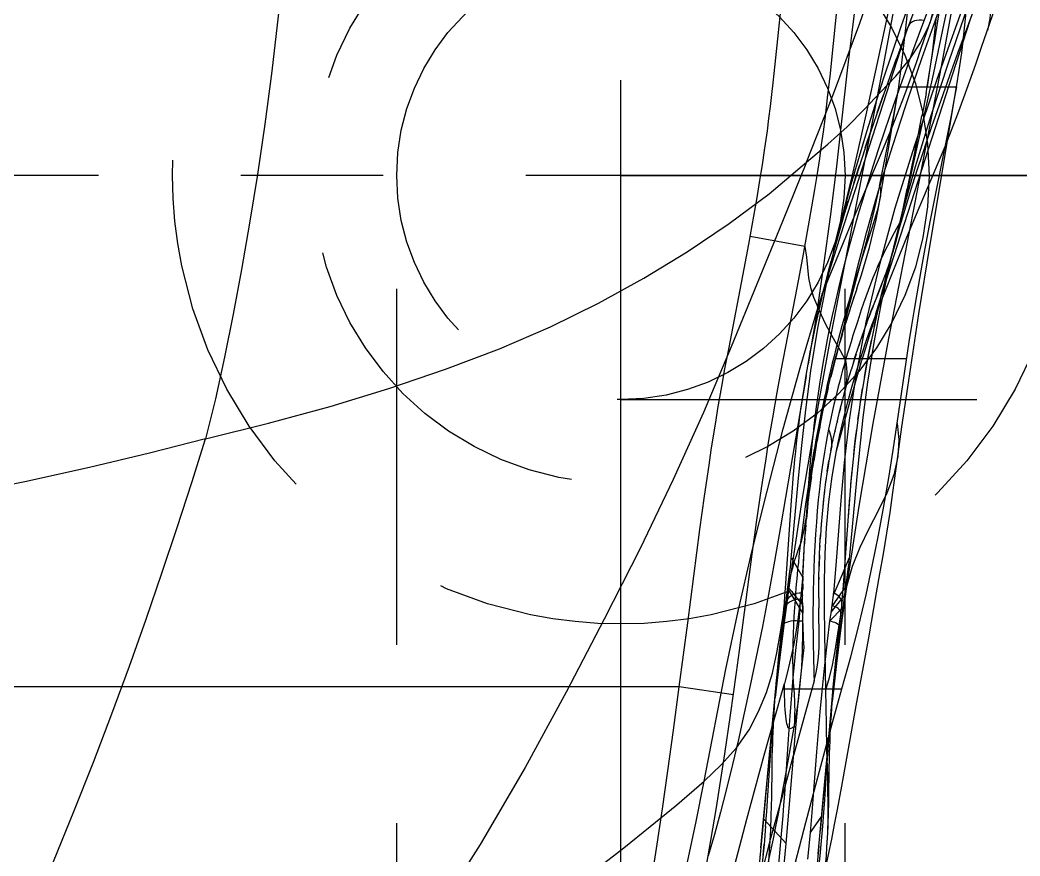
# Model space of a CAD drawing. Header units: inches. Extents: x 143011 to 144494, y -46023 to -44974.
# Drawn here: x 143811.85 to 143829.7, y -45213.56 to -45198.65 of the extents above; entities that cross this region are included whole.
import ezdxf

# ---------------------------------------------------------------- set-up
doc = ezdxf.new("R2010")
doc.units = ezdxf.units.IN
doc.header["$LTSCALE"] = 2
doc.header["$MEASUREMENT"] = 0
for name, pattern in [('CENTER', [50.8, 31.75, -6.35, 6.35, -6.35]), ('DASHED', [0.75, 0.5, -0.25]), ('HIDDEN', [9.525, 6.35, -3.175])]:
    doc.linetypes.add(name, pattern=pattern)
for name, color, linetype in [('CAV-COR', 1, 'CONTINUOUS'), ('DEFAULT_2', 8, 'HIDDEN'), ('wr2', 41, 'DASHED')]:
    doc.layers.add(name, color=color, linetype=linetype)

# ---------------------------------------------------------------- blocks, each defined once
blk = doc.blocks.new('20160901.140447')
at = {"layer": 'wr2', "linetype": 'CENTER', "ltscale": 0.2}
for p, q in [((0, -11), (0, 11)), ((-11, 0), (11, 0))]:
    blk.add_line(p, q, dxfattribs=at)
at = {"layer": 'wr2', "linetype": 'HIDDEN', "ltscale": 0.5}
for radius in [8, 5.5, 4]:
    blk.add_circle((0, 0), radius, dxfattribs=at)

msp = doc.modelspace()

# ---------------------------------------------------------------- linework, layer by layer
at = {"layer": 'CAV-COR', "linetype": 'ByBlock'}
for p, q in [((143828.595, -45199.224), (143829.346, -45197.185)), ((143828.073, -45198.757), (143828.356, -45197.921)), ((143828.488, -45198.006), (143828.341, -45198.711)), ((143828.153, -45198.752), (143828.345, -45198.215)), ((143828.704, -45198.339), (143828.213, -45199.71)), ((143827.388, -45203.051), (143828.807, -45198.649)), ((143828.098, -45198.682), (143828.099, -45198.68)), ((143828.195, -45198.632), (143828.166, -45198.918)), ((143827.936, -45199.153), (143828.073, -45198.757)), ((143827.948, -45199.335), (143828.153, -45198.752)), ((143828.341, -45198.711), (143828.153, -45199.59)), ((143827.848, -45199.406), (143827.936, -45199.153)), ((143828.445, -45199.637), (143828.595, -45199.224)), ((143827.76, -45199.65), (143827.848, -45199.406)), ((143827.804, -45199.751), (143827.948, -45199.335)), ((143827.655, -45200.189), (143827.804, -45199.751)), ((143827.675, -45199.881), (143827.76, -45199.65)), ((143828.289, -45200.078), (143828.445, -45199.637)), ((143827.592, -45200.103), (143827.675, -45199.881)), ((143827.773, -45199.841), (143828.098, -45199.841)), ((143828.021, -45199.961), (143828.041, -45199.841)), ((143827.509, -45200.317), (143827.592, -45200.103)), ((143828.126, -45200.547), (143828.289, -45200.078)), ((143827.503, -45200.648), (143827.655, -45200.189)), ((143827.426, -45200.529), (143827.509, -45200.317)), ((143827.89, -45200.65), (143827.948, -45200.358)), ((143827.342, -45200.735), (143827.426, -45200.529)), ((143827.89, -45200.651), (143827.883, -45200.685)), ((143827.259, -45200.936), (143827.342, -45200.735)), ((143827.138, -45201.224), (143827.259, -45200.936)), ((143827.898, -45202.001), (143828.244, -45201.185)), ((143826.809, -45201.994), (143827.138, -45201.224)), ((143827.2, -45201.828), (143827.284, -45201.336)), ((143827.197, -45201.848), (143827.181, -45201.924)), ((143826.655, -45202.358), (143826.809, -45201.994)), ((143827.466, -45202.004), (143827.178, -45203.055)), ((143827.679, -45202.524), (143827.898, -45202.001)), ((143826.546, -45202.617), (143826.655, -45202.358)), ((143827.057, -45202.342), (143826.923, -45202.754)), ((143826.422, -45202.918), (143826.546, -45202.617)), ((143827.468, -45203.041), (143827.679, -45202.524)), ((143826.923, -45202.754), (143826.827, -45203.056)), ((143826.293, -45203.237), (143826.422, -45202.918)), ((143827.178, -45203.055), (143826.949, -45204.039)), ((143827.144, -45203.832), (143827.388, -45203.051)), ((143827.259, -45203.56), (143827.468, -45203.041)), ((143827.351, -45203.061), (143827.291, -45203.291)), ((143826.234, -45203.382), (143826.293, -45203.237)), ((143827.291, -45203.291), (143827.233, -45203.505)), ((143826.161, -45203.614), (143826.187, -45203.503)), ((143826.179, -45203.527), (143826.185, -45203.51)), ((143826.185, -45203.51), (143826.19, -45203.497)), ((143826.197, -45203.477), (143826.202, -45203.463)), ((143826.202, -45203.463), (143826.21, -45203.442)), ((143826.21, -45203.442), (143826.234, -45203.382)), ((143826.767, -45203.495), (143826.739, -45203.58)), ((143826.786, -45203.44), (143826.767, -45203.495)), ((143827.233, -45203.505), (143827.184, -45203.685)), ((143826.101, -45203.875), (143826.161, -45203.614)), ((143826.116, -45203.711), (143826.137, -45203.649)), ((143826.137, -45203.649), (143826.153, -45203.601)), ((143826.153, -45203.601), (143826.165, -45203.565)), ((143826.165, -45203.565), (143826.172, -45203.545)), ((143826.172, -45203.545), (143826.179, -45203.527)), ((143826.739, -45203.58), (143826.698, -45203.702)), ((143827.152, -45203.835), (143827.259, -45203.56)), ((143827.184, -45203.685), (143827.157, -45203.782)), ((143825.787, -45204.809), (143826.091, -45203.789)), ((143826.065, -45203.869), (143826.068, -45203.861)), ((143826.068, -45203.861), (143826.087, -45203.801)), ((143826.087, -45203.801), (143826.116, -45203.711)), ((143827.056, -45204.09), (143827.152, -45203.835)), ((143827.157, -45203.782), (143827.148, -45203.815)), ((143826.949, -45204.039), (143826.784, -45204.905)), ((143826.822, -45204.459), (143826.899, -45204.234)), ((143826.747, -45204.686), (143826.822, -45204.459)), ((143826.404, -45204.686), (143826.826, -45204.686)), ((143826.747, -45204.686), (143826.688, -45204.875)), ((143826.633, -45205.063), (143826.689, -45204.875)), ((143826.58, -45205.249), (143826.633, -45205.063)), ((143826.53, -45205.433), (143826.58, -45205.249)), ((143826.483, -45205.615), (143826.53, -45205.433)), ((143826.438, -45205.795), (143826.483, -45205.615)), ((143826.322, -45206.323), (143826.358, -45206.149)), ((143826.322, -45206.323), (143826.288, -45206.512)), ((143826.257, -45206.699), (143826.288, -45206.511)), ((143825.919, -45207.065), (143825.942, -45206.756)), ((143825.622, -45207.216), (143825.639, -45206.992)), ((143825.888, -45207.514), (143825.919, -45207.065)), ((143825.515, -45208.779), (143825.622, -45207.216)), ((143826.127, -45208.023), (143826.137, -45207.829)), ((143826.119, -45208.21), (143826.127, -45208.016)), ((143826.113, -45208.397), (143826.119, -45208.204)), ((143826.11, -45208.583), (143826.114, -45208.391)), ((143826.108, -45208.769), (143826.11, -45208.577)), ((143825.504, -45208.915), (143825.515, -45208.779)), ((143825.819, -45208.9), (143825.819, -45208.868)), ((143826.107, -45208.953), (143826.108, -45208.763)), ((143825.488, -45209.109), (143825.495, -45209.036)), ((143825.495, -45209.036), (143825.504, -45208.915)), ((143825.819, -45208.981), (143825.819, -45208.9)), ((143826.107, -45208.953), (143826.108, -45209.138)), ((143825.423, -45209.565), (143825.481, -45209.188)), ((143825.462, -45209.359), (143825.478, -45209.212)), ((143825.478, -45209.212), (143825.484, -45209.157)), ((143825.484, -45209.157), (143825.486, -45209.131)), ((143825.486, -45209.131), (143825.488, -45209.109)), ((143825.755, -45209.367), (143825.766, -45209.222)), ((143825.766, -45209.222), (143825.772, -45209.132)), ((143825.821, -45209.221), (143825.821, -45209.131)), ((143825.422, -45209.729), (143825.462, -45209.359)), ((143825.704, -45209.364), (143825.654, -45209.365)), ((143825.699, -45209.891), (143825.755, -45209.367)), ((143825.755, -45209.367), (143825.704, -45209.364)), ((143825.825, -45209.367), (143825.755, -45209.367)), ((143826.116, -45209.689), (143826.112, -45209.504)), ((143826.234, -45210.592), (143826.213, -45209.599)), ((143826.197, -45210.265), (143826.16, -45210.624)), ((143825.347, -45210.497), (143825.358, -45210.37)), ((143825.358, -45210.37), (143825.362, -45210.322)), ((143826.023, -45210.436), (143825.655, -45211.764)), ((143826.023, -45210.436), (143826.053, -45210.314)), ((143825.325, -45210.788), (143825.337, -45210.632)), ((143825.337, -45210.632), (143825.347, -45210.497)), ((143825.767, -45210.577), (143826.165, -45210.577)), ((143826.16, -45210.624), (143826.126, -45210.983)), ((143826.243, -45211.211), (143826.234, -45210.592)), ((143825.318, -45210.896), (143825.325, -45210.788)), ((143825.304, -45211.119), (143825.311, -45211.007)), ((143825.311, -45211.007), (143825.318, -45210.896)), ((143826.126, -45210.983), (143826.094, -45211.342)), ((143825.298, -45211.233), (143825.304, -45211.119)), ((143825.288, -45211.454), (143825.293, -45211.345)), ((143825.293, -45211.345), (143825.298, -45211.233)), ((143826.094, -45211.342), (143826.065, -45211.701)), ((143826.253, -45211.66), (143826.243, -45211.211)), ((143825.281, -45211.662), (143825.285, -45211.554)), ((143825.285, -45211.554), (143825.288, -45211.454)), ((143825.278, -45211.782), (143825.281, -45211.662)), ((143826.065, -45211.701), (143825.981, -45212.779)), ((143826.266, -45212.132), (143826.253, -45211.66)), ((143825.274, -45211.983), (143825.278, -45211.782)), ((143825.267, -45212.504), (143825.274, -45211.983)), ((143826.212, -45212.557), (143826.252, -45211.97)), ((143825.264, -45212.666), (143825.267, -45212.504)), ((143825.874, -45212.96), (143826.006, -45212.463)), ((143826.196, -45212.779), (143826.212, -45212.557)), ((143825.981, -45212.779), (143825.951, -45213.14)), ((143826.177, -45213.026), (143826.196, -45212.779)), ((143825.284, -45215.212), (143825.874, -45212.96)), ((143825.951, -45213.14), (143825.93, -45213.383)), ((143826.154, -45213.287), (143826.177, -45213.026)), ((143826.13, -45213.555), (143826.154, -45213.287)), ((143825.93, -45213.383), (143825.908, -45213.615)), ((143826.104, -45213.816), (143826.13, -45213.555))]:
    msp.add_line(p, q, dxfattribs=at)
for points in [[(143825.89, -45201.186), (143826.367, -45199.965), (143826.838, -45198.707), (143827.289, -45197.406), (143827.727, -45196.042), (143828.132, -45194.634), (143828.475, -45193.242), (143828.754, -45191.887), (143828.978, -45190.553), (143829.154, -45189.257), (143829.291, -45188.006), (143829.389, -45186.801)], [(143816.887, -45191.483), (143816.853, -45192.837), (143816.802, -45194.122), (143816.741, -45195.335), (143816.664, -45196.474), (143816.569, -45197.551), (143816.463, -45198.58), (143816.348, -45199.564), (143816.224, -45200.505), (143816.092, -45201.406), (143815.951, -45202.269), (143815.806, -45203.096), (143815.659, -45203.893), (143815.506, -45204.662), (143815.343, -45205.402), (143815.162, -45206.115)], [(143829.217, -45197.753), (143829.207, -45197.977), (143829.194, -45198.196), (143829.179, -45198.408), (143829.156, -45198.621), (143829.115, -45198.834)], [(143828.244, -45201.185), (143828.36, -45200.902), (143828.475, -45200.615), (143828.588, -45200.324), (143828.697, -45200.03), (143828.805, -45199.733), (143828.91, -45199.435), (143829.013, -45199.135), (143829.299, -45198.29)], [(143825.89, -45201.186), (143826.268, -45200.866), (143826.616, -45200.554), (143826.925, -45200.242), (143827.208, -45199.938), (143827.48, -45199.648), (143827.724, -45199.356), (143827.923, -45199.058), (143828.073, -45198.751), (143828.098, -45198.682)], [(143828.166, -45198.918), (143828.127, -45199.239), (143828.085, -45199.547), (143828.041, -45199.841)], [(143828.153, -45199.59), (143827.978, -45200.388), (143827.966, -45200.441)], [(143828.213, -45199.71), (143827.814, -45200.889), (143827.466, -45202.004)], [(143828.021, -45199.961), (143827.999, -45200.087), (143827.975, -45200.22), (143827.948, -45200.358)], [(143826.533, -45204.234), (143826.599, -45203.921), (143826.667, -45203.612), (143826.737, -45203.31), (143826.809, -45203.014), (143826.884, -45202.726), (143826.959, -45202.444), (143827.036, -45202.168), (143827.114, -45201.9), (143827.192, -45201.637), (143827.27, -45201.381), (143827.348, -45201.131), (143827.426, -45200.887), (143827.503, -45200.648)], [(143827.351, -45203.061), (143827.429, -45202.771), (143827.513, -45202.472), (143827.599, -45202.176), (143827.689, -45201.883), (143827.78, -45201.591), (143827.87, -45201.311), (143827.957, -45201.046), (143828.042, -45200.793), (143828.126, -45200.547)], [(143815.162, -45206.115), (143816.29, -45205.838), (143817.386, -45205.544), (143818.436, -45205.221), (143819.445, -45204.875), (143820.408, -45204.511), (143821.319, -45204.119), (143822.175, -45203.697), (143822.984, -45203.254), (143823.761, -45202.781), (143824.51, -45202.278), (143825.219, -45201.746), (143825.89, -45201.186)], [(143825.89, -45201.186), (143825.46, -45202.245), (143824.541, -45204.478)], [(143825.942, -45206.756), (143825.96, -45206.531), (143825.971, -45206.412), (143825.983, -45206.288), (143825.996, -45206.159), (143826.01, -45206.024), (143826.026, -45205.885), (143826.044, -45205.739), (143826.063, -45205.588), (143826.085, -45205.431), (143826.108, -45205.268), (143826.134, -45205.099), (143826.162, -45204.923), (143826.193, -45204.739), (143826.227, -45204.548), (143826.265, -45204.348), (143826.306, -45204.139), (143826.352, -45203.92), (143826.403, -45203.692), (143826.458, -45203.452), (143826.518, -45203.202), (143826.583, -45202.944), (143826.654, -45202.677), (143826.73, -45202.402), (143826.81, -45202.122), (143826.896, -45201.836), (143826.945, -45201.675)], [(143826.788, -45203.435), (143826.868, -45203.194), (143826.942, -45202.951), (143827.01, -45202.706), (143827.072, -45202.459), (143827.128, -45202.211), (143827.177, -45201.962), (143827.201, -45201.825)], [(143827.181, -45201.924), (143827.158, -45202.012), (143827.129, -45202.112), (143827.095, -45202.222), (143827.057, -45202.342)], [(143826.827, -45203.056), (143826.779, -45203.21), (143826.731, -45203.366)], [(143826.19, -45203.497), (143826.193, -45203.486), (143826.195, -45203.481)], [(143826.698, -45203.702), (143826.673, -45203.777), (143826.647, -45203.86), (143826.619, -45203.95), (143826.589, -45204.047)], [(143825.639, -45206.992), (143825.658, -45206.749), (143825.67, -45206.62), (143825.682, -45206.485), (143825.697, -45206.345), (143825.712, -45206.199), (143825.73, -45206.047), (143825.749, -45205.888), (143825.771, -45205.722), (143825.795, -45205.55), (143825.821, -45205.37), (143825.85, -45205.184), (143825.882, -45204.99), (143825.917, -45204.786), (143825.956, -45204.573), (143826, -45204.351), (143826.048, -45204.117), (143826.101, -45203.875)], [(143825.888, -45207.514), (143825.947, -45206.989), (143826.026, -45206.452), (143826.123, -45205.903), (143826.24, -45205.347), (143826.377, -45204.789), (143826.533, -45204.234)], [(143826.422, -45206.333), (143826.482, -45206.049), (143826.548, -45205.766), (143826.621, -45205.482), (143826.698, -45205.198), (143826.781, -45204.913), (143826.868, -45204.634), (143826.96, -45204.36), (143827.056, -45204.09)], [(143824.541, -45204.478), (143824.047, -45205.646), (143823.51, -45206.842), (143822.92, -45208.072), (143822.28, -45209.336), (143821.6, -45210.638), (143820.87, -45211.981), (143820.066, -45213.353), (143819.176, -45214.743)], [(143824.063, -45212.221), (143824.449, -45210.224), (143824.669, -45209.189), (143824.915, -45208.13), (143825.185, -45207.048), (143825.473, -45205.94), (143825.787, -45204.809)], [(143826.358, -45206.149), (143826.397, -45205.973), (143826.438, -45205.795)], [(143815.162, -45206.115), (143814.167, -45206.371), (143813.093, -45206.629), (143811.938, -45206.883), (143810.705, -45207.126), (143809.396, -45207.359), (143808.006, -45207.586), (143806.539, -45207.808), (143804.993, -45208.022), (143803.364, -45208.228), (143801.648, -45208.424), (143799.845, -45208.604), (143797.958, -45208.756)], [(143810.815, -45217.425), (143811.666, -45215.488), (143812.066, -45214.564), (143812.449, -45213.657), (143812.816, -45212.763), (143813.164, -45211.885), (143813.495, -45211.02), (143813.807, -45210.171), (143814.103, -45209.335), (143814.386, -45208.511), (143814.659, -45207.698), (143814.923, -45206.897), (143815.162, -45206.115)], [(143826.21, -45208.637), (143826.221, -45208.168), (143826.246, -45207.703), (143826.286, -45207.243), (143826.344, -45206.788), (143826.422, -45206.333)], [(143826.257, -45206.7), (143826.229, -45206.889), (143826.204, -45207.078), (143826.183, -45207.268), (143826.165, -45207.457), (143826.149, -45207.646), (143826.137, -45207.835)], [(143825.819, -45208.868), (143825.823, -45208.649), (143825.829, -45208.427), (143825.838, -45208.203), (143825.851, -45207.977), (143825.867, -45207.747), (143825.888, -45207.514)], [(143826.213, -45209.599), (143826.208, -45209.114), (143826.21, -45208.637)], [(143825.819, -45208.868), (143825.758, -45208.867), (143825.701, -45208.878), (143825.649, -45208.896)], [(143825.694, -45208.986), (143825.641, -45209.002), (143825.597, -45209.023), (143825.561, -45209.048), (143825.531, -45209.078), (143825.507, -45209.112), (143825.49, -45209.149), (143825.481, -45209.188)], [(143825.649, -45208.896), (143825.606, -45208.921), (143825.57, -45208.95), (143825.54, -45208.984), (143825.515, -45209.023), (143825.498, -45209.065), (143825.488, -45209.109)], [(143825.819, -45208.981), (143825.754, -45208.979), (143825.694, -45208.986)], [(143825.772, -45209.132), (143825.776, -45209.09), (143825.783, -45209.051)], [(143825.783, -45209.051), (143825.791, -45209.013), (143825.802, -45208.978)], [(143825.815, -45209.05), (143825.809, -45209.013), (143825.802, -45208.978)], [(143825.821, -45209.131), (143825.819, -45209.09), (143825.815, -45209.05)], [(143825.825, -45209.367), (143825.822, -45209.268), (143825.821, -45209.221)], [(143826.112, -45209.504), (143826.11, -45209.319), (143826.108, -45209.134)], [(143825.654, -45209.365), (143825.607, -45209.37), (143825.565, -45209.378), (143825.528, -45209.39), (143825.497, -45209.404), (143825.473, -45209.421), (143825.458, -45209.441), (143825.451, -45209.461)], [(143825.83, -45209.525), (143825.827, -45209.446), (143825.825, -45209.367)], [(143825.281, -45210.294), (143825.36, -45209.934), (143825.423, -45209.565)], [(143825.846, -45209.836), (143825.842, -45209.759), (143825.837, -45209.681), (143825.834, -45209.603), (143825.83, -45209.525)], [(143825.362, -45210.322), (143825.395, -45209.989), (143825.422, -45209.729)], [(143826.053, -45210.314), (143826.078, -45210.191), (143826.096, -45210.067), (143826.109, -45209.942), (143826.115, -45209.816), (143826.116, -45209.689)], [(143825.525, -45213.335), (143825.659, -45211.724), (143825.692, -45211.334), (143825.727, -45210.951), (143825.765, -45210.574), (143825.805, -45210.202), (143825.846, -45209.836)], [(143825.612, -45210.84), (143825.652, -45210.382), (143825.674, -45210.141), (143825.699, -45209.891)], [(143824.063, -45212.221), (143824.366, -45211.931), (143824.64, -45211.626), (143824.865, -45211.308), (143825.034, -45210.979), (143825.172, -45210.642), (143825.28, -45210.296)], [(143825.564, -45211.476), (143825.595, -45211.059), (143825.612, -45210.84)], [(143825.293, -45214.493), (143825.323, -45214.272), (143825.35, -45214.056), (143825.375, -45213.844), (143825.397, -45213.637), (143825.418, -45213.435), (143825.436, -45213.235), (143825.454, -45213.038), (143825.47, -45212.843), (143825.485, -45212.649), (143825.499, -45212.455), (143825.564, -45211.476)], [(143818.212, -45216.155), (143818.709, -45215.905), (143819.208, -45215.646), (143819.711, -45215.369), (143820.212, -45215.077), (143820.71, -45214.773), (143821.205, -45214.456), (143821.689, -45214.124), (143822.16, -45213.774), (143822.63, -45213.409), (143823.099, -45213.032), (143823.575, -45212.642), (143824.063, -45212.221)], [(143823.125, -45216.194), (143823.22, -45215.876), (143823.418, -45215.135), (143823.598, -45214.395), (143823.763, -45213.666), (143823.918, -45212.94), (143824.063, -45212.221)], [(143826.243, -45213.553), (143826.253, -45213.402), (143826.266, -45213.142), (143826.272, -45212.884), (143826.273, -45212.629), (143826.271, -45212.378), (143826.266, -45212.132)], [(143825.257, -45212.92), (143825.26, -45212.834), (143825.264, -45212.666)], [(143825.245, -45213.187), (143825.249, -45213.097), (143825.253, -45213.008), (143825.257, -45212.92)], [(143825.146, -45214.304), (143825.157, -45214.21), (143825.168, -45214.116), (143825.178, -45214.022), (143825.187, -45213.929), (143825.196, -45213.835), (143825.205, -45213.742), (143825.213, -45213.648), (143825.22, -45213.555), (143825.227, -45213.462), (143825.234, -45213.369), (143825.239, -45213.278), (143825.245, -45213.187)], [(143825.4, -45214.493), (143825.425, -45214.294), (143825.448, -45214.098), (143825.47, -45213.904), (143825.49, -45213.712), (143825.508, -45213.522), (143825.525, -45213.335)], [(143826.146, -45214.47), (143826.18, -45214.201), (143826.21, -45213.933), (143826.234, -45213.667), (143826.243, -45213.553)]]:
    msp.add_lwpolyline(points, dxfattribs=at)
at = {"layer": 'DEFAULT_2', "color": 8, "linetype": 'HIDDEN'}
for p, q in [((143825.33, -45199.438), (143825.7, -45195.835)), ((143827.579, -45198.765), (143828.494, -45196.173)), ((143826.37, -45199.068), (143826.62, -45196.586)), ((143827.888, -45198.93), (143828.628, -45196.944)), ((143828.189, -45197.461), (143827.697, -45198.784)), ((143827.438, -45198.049), (143827.308, -45198.667)), ((143828.165, -45199.083), (143828.28, -45198.364)), ((143827.308, -45198.667), (143827.141, -45199.442)), ((143827.99, -45198.658), (143827.942, -45198.651)), ((143826.5, -45202.479), (143827.697, -45198.784)), ((143827.703, -45198.762), (143827.481, -45199.372)), ((143827.602, -45199.309), (143827.668, -45198.741)), ((143827.703, -45198.762), (143827.697, -45198.784)), ((143826.307, -45199.657), (143826.37, -45199.068)), ((143828.041, -45199.841), (143828.167, -45199.069)), ((143827.534, -45199.841), (143827.602, -45199.309)), ((143825.294, -45199.767), (143825.33, -45199.438)), ((143827.263, -45199.429), (143826.335, -45204.205)), ((143827.141, -45199.442), (143826.956, -45200.284)), ((143828.291, -45199.478), (143827.349, -45204.326)), ((143825.27, -45199.979), (143825.294, -45199.767)), ((143826.27, -45199.986), (143826.307, -45199.657)), ((143827.44, -45200.409), (143827.534, -45199.841)), ((143827.534, -45199.841), (143827.773, -45199.841)), ((143828.09, -45202.688), (143828.573, -45199.808)), ((143828.098, -45199.841), (143828.568, -45199.841)), ((143825.245, -45200.19), (143825.27, -45199.979)), ((143826.245, -45200.202), (143826.27, -45199.986)), ((143827.151, -45200.296), (143827.262, -45199.982)), ((143825.218, -45200.404), (143825.245, -45200.19)), ((143826.218, -45200.419), (143826.245, -45200.202)), ((143826.956, -45200.284), (143826.801, -45200.974)), ((143825.189, -45200.624), (143825.218, -45200.404)), ((143826.19, -45200.643), (143826.218, -45200.419)), ((143827.284, -45201.336), (143827.44, -45200.409)), ((143827.388, -45200.63), (143827.445, -45200.345)), ((143827.966, -45200.441), (143827.816, -45201.109)), ((143826.158, -45200.875), (143826.19, -45200.643)), ((143826.936, -45200.927), (143827.043, -45200.611)), ((143827.188, -45201.61), (143827.388, -45200.63)), ((143827.883, -45200.685), (143827.684, -45201.657)), ((143827.826, -45200.965), (143827.859, -45200.805)), ((143826.123, -45201.121), (143826.158, -45200.875)), ((143826.801, -45200.974), (143826.694, -45201.438)), ((143826.083, -45201.385), (143826.123, -45201.121)), ((143827.816, -45201.109), (143827.705, -45201.592)), ((143826.731, -45201.559), (143826.832, -45201.245)), ((143825.006, -45201.814), (143825.057, -45201.511)), ((143826.037, -45201.671), (143826.083, -45201.385)), ((143826.694, -45201.438), (143826.554, -45202.031)), ((143825.984, -45201.983), (143826.037, -45201.671)), ((143827.705, -45201.592), (143827.558, -45202.217)), ((143827.572, -45202.226), (143827.684, -45201.657)), ((143824.948, -45202.146), (143825.006, -45201.814)), ((143826.541, -45202.18), (143826.634, -45201.871)), ((143828.099, -45202.219), (143828.193, -45201.743)), ((143825.925, -45202.322), (143825.984, -45201.983)), ((143826.554, -45202.031), (143826.486, -45202.316)), ((143824.857, -45202.645), (143824.948, -45202.146)), ((143827.572, -45202.228), (143827.493, -45202.367)), ((143827.534, -45202.407), (143827.572, -45202.226)), ((143828.004, -45202.724), (143828.099, -45202.219)), ((143825.833, -45202.826), (143825.925, -45202.322)), ((143826.486, -45202.316), (143826.448, -45202.47)), ((143825.858, -45202.687), (143824.882, -45202.508)), ((143826.118, -45203.697), (143826.5, -45202.479)), ((143826.372, -45202.778), (143826.453, -45202.482)), ((143826.987, -45202.472), (143826.64, -45203.776)), ((143824.774, -45203.084), (143824.857, -45202.645)), ((143826.38, -45202.745), (143826.258, -45203.206)), ((143827.376, -45202.966), (143827.436, -45202.777)), ((143827.895, -45203.888), (143828.09, -45202.688)), ((143825.75, -45203.269), (143825.833, -45202.826)), ((143826.286, -45203.102), (143826.325, -45202.952)), ((143824.505, -45204.487), (143824.774, -45203.084)), ((143825.554, -45204.289), (143825.75, -45203.269)), ((143826.258, -45203.206), (143826.213, -45203.371)), ((143826.17, -45203.524), (143826.158, -45203.566)), ((143826.178, -45203.497), (143826.165, -45203.542)), ((143826.165, -45203.541), (143826.17, -45203.524)), ((143826.213, -45203.371), (143826.178, -45203.497)), ((143826.731, -45203.366), (143826.685, -45203.52)), ((143826.764, -45203.504), (143826.767, -45203.495)), ((143826.784, -45203.445), (143826.787, -45203.439)), ((143827.147, -45203.569), (143827.234, -45203.351)), ((143827.234, -45203.351), (143827.153, -45203.556)), ((143826.118, -45203.697), (143826.071, -45203.85)), ((143826.091, -45203.789), (143826.117, -45203.699)), ((143826.158, -45203.566), (143826.117, -45203.699)), ((143826.727, -45203.615), (143826.739, -45203.58)), ((143827.153, -45203.556), (143827.062, -45203.789)), ((143826.071, -45203.85), (143826.066, -45203.867)), ((143826.64, -45203.776), (143826.404, -45204.686)), ((143827.136, -45203.857), (143826.876, -45204.716)), ((143826.965, -45204.049), (143827.062, -45203.789)), ((143827.038, -45203.855), (143827.001, -45203.953)), ((143827.075, -45203.756), (143827.038, -45203.855)), ((143827.097, -45204.12), (143827.153, -45203.87)), ((143827.126, -45203.89), (143827.144, -45203.832)), ((143827.134, -45203.886), (143827.139, -45203.87)), ((143827.149, -45203.812), (143827.136, -45203.857)), ((143827.146, -45203.821), (143827.149, -45203.812)), ((143827.147, -45203.819), (143827.146, -45203.823)), ((143827.151, -45203.839), (143827.152, -45203.836)), ((143826.559, -45204.146), (143826.605, -45203.993)), ((143826.897, -45204.239), (143826.979, -45204.011)), ((143826.965, -45204.049), (143826.931, -45204.144)), ((143827.059, -45204.108), (143827.083, -45204.036)), ((143827.083, -45204.036), (143827.105, -45203.971)), ((143827.105, -45203.971), (143827.12, -45203.925)), ((143827.12, -45203.925), (143827.128, -45203.903)), ((143827.128, -45203.903), (143827.134, -45203.886)), ((143827.694, -45205.198), (143827.895, -45203.888)), ((143826.527, -45204.254), (143826.567, -45204.119)), ((143826.897, -45204.239), (143826.864, -45204.332)), ((143827.039, -45204.17), (143827.059, -45204.108)), ((143825.442, -45204.872), (143825.554, -45204.289)), ((143826.529, -45204.246), (143826.485, -45204.4)), ((143827.503, -45205.84), (143827.722, -45204.389)), ((143824.427, -45204.901), (143824.505, -45204.487)), ((143826.443, -45204.547), (143826.415, -45204.65)), ((143826.832, -45204.425), (143826.822, -45204.459)), ((143826.404, -45204.686), (143826.319, -45205.02)), ((143826.365, -45204.842), (143826.39, -45204.744)), ((143826.417, -45204.644), (143826.39, -45204.744)), ((143826.826, -45204.686), (143827.677, -45204.686)), ((143825.365, -45205.293), (143825.442, -45204.872)), ((143826.366, -45204.835), (143826.338, -45204.945)), ((143826.688, -45204.875), (143826.686, -45204.881)), ((143825.286, -45205.742), (143825.365, -45205.293)), ((143826.582, -45205.243), (143826.581, -45205.247)), ((143826.494, -45205.573), (143826.473, -45205.655)), ((143826.438, -45205.795), (143826.432, -45205.822)), ((143826.649, -45205.787), (143826.562, -45206.541)), ((143827.433, -45206.322), (143827.503, -45205.84)), ((143826.397, -45205.973), (143826.393, -45205.99)), ((143826.358, -45206.149), (143826.356, -45206.157)), ((143826.322, -45206.323), (143826.306, -45206.411)), ((143826.339, -45206.24), (143826.322, -45206.323)), ((143827.354, -45206.815), (143827.433, -45206.322)), ((143826.289, -45206.504), (143826.272, -45206.603)), ((143826.272, -45206.603), (143826.255, -45206.707)), ((143825.617, -45208.249), (143825.747, -45206.817)), ((143826.239, -45206.818), (143826.223, -45206.934)), ((143825.003, -45207.567), (143825.085, -45207.002)), ((143825.904, -45207.051), (143825.871, -45207.28)), ((143823.986, -45207.734), (143824.068, -45207.142)), ((143825.81, -45207.173), (143825.595, -45208.597)), ((143825.914, -45207.267), (143825.904, -45207.35)), ((143826.542, -45208.809), (143826.662, -45207.163)), ((143825.871, -45207.28), (143825.839, -45207.515)), ((143824.92, -45208.172), (143825.003, -45207.567)), ((143825.839, -45207.515), (143825.808, -45207.757)), ((143825.891, -45207.488), (143825.883, -45207.568)), ((143823.769, -45209.396), (143823.986, -45207.734)), ((143825.808, -45207.757), (143825.777, -45208.006)), ((143825.777, -45208.006), (143825.753, -45208.216)), ((143825.843, -45208.102), (143825.836, -45208.231)), ((143826.127, -45208.023), (143826.126, -45208.048)), ((143824.693, -45209.895), (143824.92, -45208.172)), ((143825.606, -45208.353), (143825.611, -45208.307)), ((143825.611, -45208.307), (143825.615, -45208.27)), ((143825.615, -45208.27), (143825.617, -45208.249)), ((143825.618, -45208.24), (143825.823, -45208.591)), ((143825.753, -45208.216), (143825.742, -45208.324)), ((143825.836, -45208.231), (143825.831, -45208.35)), ((143826.65, -45208.24), (143826.506, -45208.576)), ((143826.641, -45208.328), (143826.632, -45208.403)), ((143825.58, -45208.571), (143825.591, -45208.482)), ((143825.591, -45208.482), (143825.6, -45208.407)), ((143825.6, -45208.407), (143825.606, -45208.353)), ((143825.825, -45208.516), (143825.829, -45208.4)), ((143826.41, -45208.377), (143826.367, -45208.872)), ((143826.621, -45208.491), (143826.602, -45208.639)), ((143826.632, -45208.403), (143826.621, -45208.491)), ((143825.595, -45208.597), (143825.499, -45209.301)), ((143825.529, -45208.961), (143825.58, -45208.571)), ((143825.824, -45208.568), (143825.823, -45208.649)), ((143826.11, -45208.583), (143826.109, -45208.624)), ((143826.506, -45208.576), (143826.392, -45208.841)), ((143826.521, -45209.071), (143826.554, -45208.659)), ((143826.602, -45208.639), (143826.538, -45209.125)), ((143825.551, -45208.789), (143825.822, -45209.234)), ((143825.643, -45208.867), (143825.663, -45208.892)), ((143825.7, -45208.773), (143825.691, -45208.884)), ((143825.819, -45208.868), (143825.82, -45208.772)), ((143825.821, -45208.71), (143825.82, -45208.796)), ((143826.588, -45208.744), (143826.336, -45209.116)), ((143826.392, -45208.841), (143826.363, -45208.907)), ((143826.398, -45208.882), (143826.367, -45208.872)), ((143826.59, -45208.804), (143826.603, -45208.752)), ((143826.997, -45209.668), (143827.137, -45208.866)), ((143825.495, -45209.224), (143825.529, -45208.961)), ((143825.663, -45208.892), (143825.692, -45208.927)), ((143825.683, -45208.992), (143825.669, -45209.199)), ((143825.691, -45208.884), (143825.683, -45208.992)), ((143825.692, -45208.927), (143825.721, -45208.963)), ((143825.721, -45208.963), (143825.751, -45208.998)), ((143825.751, -45208.998), (143825.78, -45209.033)), ((143825.78, -45209.033), (143825.819, -45209.08)), ((143825.819, -45208.9), (143825.819, -45208.911)), ((143825.819, -45209.049), (143825.819, -45208.983)), ((143825.819, -45209.041), (143825.82, -45209.156)), ((143826.566, -45208.906), (143826.323, -45209.208)), ((143826.352, -45208.992), (143826.339, -45209.092)), ((143826.363, -45208.907), (143826.352, -45208.992)), ((143826.52, -45209.078), (143826.528, -45208.986)), ((143825.463, -45209.492), (143825.495, -45209.224)), ((143825.669, -45209.199), (143825.663, -45209.297)), ((143825.82, -45209.141), (143825.821, -45209.221)), ((143826.538, -45209.125), (143826.299, -45209.368)), ((143826.325, -45209.192), (143826.299, -45209.37)), ((143826.339, -45209.092), (143826.325, -45209.192)), ((143826.371, -45209.1), (143826.339, -45209.092)), ((143826.446, -45209.752), (143826.507, -45209.207)), ((143826.538, -45209.125), (143826.493, -45209.48)), ((143826.507, -45209.207), (143826.514, -45209.144)), ((143826.514, -45209.144), (143826.518, -45209.109)), ((143826.518, -45209.109), (143826.52, -45209.078)), ((143826.52, -45209.078), (143826.521, -45209.071)), ((143823.613, -45210.541), (143823.769, -45209.396)), ((143825.499, -45209.301), (143825.411, -45210.012)), ((143825.658, -45209.389), (143825.654, -45209.477)), ((143825.663, -45209.297), (143825.658, -45209.389)), ((143825.822, -45209.279), (143825.822, -45209.268)), ((143825.825, -45209.585), (143825.823, -45209.281)), ((143826.299, -45209.37), (143826.257, -45209.728)), ((143826.431, -45209.708), (143826.502, -45209.254)), ((143825.421, -45209.851), (143825.463, -45209.492)), ((143825.818, -45209.888), (143825.825, -45209.585)), ((143826.493, -45209.48), (143826.451, -45209.836)), ((143826.257, -45209.728), (143826.197, -45210.265)), ((143826.419, -45210.009), (143826.446, -45209.752)), ((143826.94, -45209.985), (143826.997, -45209.668)), ((143824.641, -45210.282), (143824.693, -45209.895)), ((143825.379, -45210.227), (143825.421, -45209.851)), ((143826.451, -45209.836), (143826.41, -45210.191)), ((143825.411, -45210.012), (143825.33, -45210.728)), ((143826.394, -45210.252), (143826.419, -45210.009)), ((143826.775, -45210.879), (143826.94, -45209.985)), ((143824.532, -45211.043), (143824.641, -45210.282)), ((143825.334, -45210.647), (143825.379, -45210.227)), ((143826.41, -45210.191), (143826.371, -45210.546)), ((143826.371, -45210.489), (143826.394, -45210.252)), ((143825.347, -45210.483), (143825.362, -45210.322)), ((143825.498, -45210.697), (143825.493, -45210.481)), ((143826.02, -45210.329), (143826.023, -45210.436)), ((143826.367, -45210.541), (143826.375, -45210.443)), ((143826.375, -45210.443), (143826.379, -45210.402)), ((143823.613, -45210.541), (143810.527, -45210.541)), ((143823.512, -45211.313), (143823.613, -45210.541)), ((143824.584, -45210.682), (143823.613, -45210.541)), ((143825.257, -45211.447), (143825.334, -45210.647)), ((143825.307, -45210.946), (143825.347, -45210.497)), ((143825.467, -45210.577), (143825.767, -45210.577)), ((143825.742, -45210.795), (143825.776, -45210.494)), ((143826.165, -45210.577), (143826.521, -45210.577)), ((143826.371, -45210.546), (143826.277, -45211.488)), ((143826.339, -45210.836), (143826.371, -45210.489)), ((143826.354, -45211.176), (143826.521, -45210.577)), ((143826.356, -45210.683), (143826.367, -45210.541)), ((143826.311, -45211.168), (143826.339, -45210.836)), ((143826.339, -45210.914), (143826.347, -45210.794)), ((143826.347, -45210.794), (143826.356, -45210.683)), ((143825.074, -45213.413), (143825.298, -45211.004)), ((143826.334, -45210.902), (143826.299, -45211.257)), ((143826.331, -45211.038), (143826.339, -45210.914)), ((143826.518, -45212.311), (143826.775, -45210.879)), ((143824.43, -45211.734), (143824.532, -45211.043)), ((143826.19, -45211.775), (143826.354, -45211.176)), ((143826.294, -45211.379), (143826.311, -45211.168)), ((143826.317, -45211.283), (143826.323, -45211.162)), ((143826.323, -45211.162), (143826.331, -45211.038)), ((143823.414, -45212.037), (143823.512, -45211.313)), ((143825.52, -45212.095), (143825.67, -45211.26)), ((143825.67, -45211.26), (143825.67, -45211.26)), ((143826.299, -45211.257), (143826.088, -45213.516)), ((143826.311, -45211.399), (143826.317, -45211.283)), ((143826.279, -45211.582), (143826.294, -45211.379)), ((143826.303, -45211.612), (143826.307, -45211.507)), ((143826.307, -45211.507), (143826.311, -45211.399)), ((143825.128, -45212.897), (143825.234, -45211.683)), ((143826.252, -45211.97), (143826.279, -45211.582)), ((143826.297, -45211.873), (143826.3, -45211.733)), ((143826.3, -45211.733), (143826.303, -45211.612)), ((143825.475, -45212.422), (143825.655, -45211.764)), ((143826.006, -45212.463), (143826.19, -45211.775)), ((143826.249, -45211.787), (143826.132, -45213.111)), ((143823.318, -45212.713), (143823.414, -45212.037)), ((143825.453, -45212.456), (143825.52, -45212.095)), ((143825.254, -45213.24), (143825.475, -45212.422)), ((143826.441, -45212.725), (143826.518, -45212.311)), ((143825.386, -45212.806), (143825.453, -45212.456)), ((143823.224, -45213.343), (143823.318, -45212.713)), ((143824.183, -45213.279), (143824.281, -45212.693)), ((143825.159, -45213.031), (143825.18, -45212.762)), ((143826.389, -45212.993), (143826.441, -45212.725)), ((143824.129, -45215.502), (143824.824, -45212.902)), ((143825.128, -45212.897), (143825.525, -45213.335)), ((143825.342, -45213.031), (143825.386, -45212.806)), ((143826.156, -45212.844), (143825.951, -45213.14)), ((143825.297, -45213.251), (143825.342, -45213.031)), ((143826.338, -45213.254), (143826.389, -45212.993)), ((143824.088, -45213.827), (143824.183, -45213.279)), ((143824.816, -45214.913), (143825.254, -45213.24)), ((143825.253, -45213.462), (143825.297, -45213.251)), ((143826.286, -45213.506), (143826.338, -45213.254)), ((143823.088, -45214.212), (143823.224, -45213.343)), ((143825.074, -45213.413), (143825.057, -45213.579)), ((143825.113, -45213.542), (143825.132, -45213.344)), ((143825.187, -45213.768), (143825.253, -45213.462)), ((143826.235, -45213.747), (143826.286, -45213.506)), ((143826.243, -45213.553), (143826.245, -45213.527))]:
    msp.add_line(p, q, dxfattribs=at)
for points in [[(143826.617, -45199.542), (143826.849, -45197.66), (143826.963, -45196.665), (143827.06, -45195.633), (143827.144, -45194.568), (143827.222, -45193.473), (143827.309, -45192.344), (143827.422, -45191.179), (143827.561, -45189.972), (143827.713, -45188.721)], [(143829.187, -45194.005), (143828.911, -45195.938), (143828.609, -45197.739), (143828.291, -45199.478)], [(143828.142, -45194.147), (143827.874, -45195.967), (143827.576, -45197.727), (143827.263, -45199.429)], [(143827.668, -45198.741), (143827.732, -45198.138), (143827.793, -45197.495), (143827.852, -45196.818), (143827.916, -45196.135), (143827.986, -45195.462), (143828.062, -45194.798)], [(143828.573, -45199.808), (143828.614, -45199.544), (143828.657, -45199.232), (143828.695, -45198.907), (143828.73, -45198.571), (143828.762, -45198.223), (143828.899, -45196.667)], [(143828.099, -45198.68), (143828.167, -45198.419), (143828.209, -45198.061), (143828.231, -45197.692), (143828.243, -45197.314)], [(143828.766, -45198.398), (143828.421, -45199.4), (143828.108, -45200.357), (143827.826, -45201.269), (143827.584, -45202.136), (143827.46, -45202.624)], [(143827.942, -45198.651), (143827.897, -45198.65), (143827.853, -45198.655), (143827.813, -45198.665), (143827.777, -45198.68), (143827.747, -45198.701), (143827.723, -45198.725), (143827.706, -45198.753), (143827.703, -45198.762)], [(143826.448, -45202.47), (143826.683, -45201.577), (143826.962, -45200.637), (143827.264, -45199.697), (143827.579, -45198.765)], [(143827.478, -45200.071), (143827.684, -45199.489), (143827.787, -45199.207), (143827.888, -45198.93)], [(143827.489, -45199.343), (143827.23, -45200.068), (143826.988, -45200.77), (143826.765, -45201.45), (143826.562, -45202.109), (143826.38, -45202.745)], [(143826.088, -45203.772), (143826.205, -45202.981), (143826.316, -45202.156), (143826.42, -45201.307), (143826.617, -45199.542)], [(143828.447, -45200.499), (143828.482, -45200.321), (143828.513, -45200.152), (143828.542, -45199.992), (143828.568, -45199.841)], [(143826.945, -45201.675), (143826.986, -45201.545), (143827.079, -45201.253), (143827.175, -45200.958), (143827.274, -45200.661), (143827.375, -45200.365), (143827.478, -45200.071)], [(143827.445, -45200.345), (143827.47, -45200.21), (143827.493, -45200.082), (143827.515, -45199.959)], [(143825.14, -45200.978), (143825.157, -45200.857), (143825.189, -45200.624)], [(143828.193, -45201.743), (143828.284, -45201.296), (143828.447, -45200.499)], [(143825.057, -45201.511), (143825.08, -45201.369), (143825.101, -45201.234), (143825.14, -45200.978)], [(143827.188, -45201.61), (143827.145, -45201.815), (143827.097, -45202.027), (143827.044, -45202.246), (143826.987, -45202.472)], [(143827.189, -45201.608), (143827.203, -45201.639), (143827.21, -45201.678), (143827.211, -45201.726), (143827.207, -45201.782), (143827.202, -45201.821)], [(143827.558, -45202.217), (143827.464, -45202.608), (143827.46, -45202.625)], [(143827.493, -45202.367), (143827.449, -45202.447), (143827.402, -45202.536), (143827.354, -45202.632), (143827.305, -45202.73), (143827.257, -45202.829), (143827.209, -45202.931), (143827.162, -45203.034), (143827.117, -45203.14), (143827.072, -45203.249), (143827.029, -45203.359), (143826.986, -45203.472), (143826.945, -45203.586), (143826.905, -45203.701), (143826.865, -45203.817), (143826.827, -45203.934), (143826.789, -45204.05), (143826.717, -45204.277)], [(143827.436, -45202.777), (143827.488, -45202.59), (143827.534, -45202.407)], [(143825.747, -45206.817), (143825.804, -45206.235), (143825.873, -45205.599), (143825.965, -45204.904), (143826.088, -45204.146), (143826.248, -45203.331), (143826.448, -45202.47)], [(143827.46, -45202.624), (143827.381, -45202.956), (143827.214, -45203.721), (143827.081, -45204.438), (143826.976, -45205.11), (143826.895, -45205.735), (143826.832, -45206.316), (143826.778, -45206.857)], [(143825.858, -45202.687), (143825.889, -45202.879), (143825.905, -45203.065), (143825.925, -45203.245), (143825.959, -45203.419), (143826.015, -45203.593), (143826.088, -45203.772)], [(143827.86, -45203.53), (143827.956, -45202.986), (143828.004, -45202.724)], [(143827.234, -45203.351), (143827.309, -45203.157), (143827.376, -45202.966)], [(143826.187, -45203.503), (143826.225, -45203.346), (143826.286, -45203.102)], [(143827.181, -45203.748), (143827.213, -45203.61), (143827.28, -45203.34), (143827.338, -45203.111)], [(143826.685, -45203.52), (143826.641, -45203.67), (143826.598, -45203.818), (143826.558, -45203.963), (143826.519, -45204.104)], [(143827.722, -45204.389), (143827.767, -45204.097), (143827.813, -45203.811), (143827.86, -45203.53)], [(143826.088, -45203.772), (143825.979, -45204.424), (143825.917, -45204.786)], [(143826.584, -45204.715), (143826.492, -45204.548), (143826.399, -45204.384), (143826.31, -45204.224), (143826.227, -45204.067), (143826.153, -45203.915), (143826.088, -45203.772)], [(143826.637, -45207.513), (143826.686, -45206.876), (143826.754, -45206.193), (143826.851, -45205.464), (143826.98, -45204.695), (143827.147, -45203.893), (143827.182, -45203.745)], [(143827.139, -45203.87), (143827.144, -45203.857), (143827.146, -45203.852)], [(143827.126, -45203.89), (143827.043, -45204.16), (143827.039, -45204.172)], [(143826.335, -45204.205), (143826.059, -45205.71), (143825.81, -45207.173)], [(143826.519, -45204.104), (143826.482, -45204.242), (143826.447, -45204.377)], [(143826.447, -45204.377), (143826.412, -45204.51), (143826.38, -45204.641), (143826.348, -45204.77)], [(143826.717, -45204.277), (143826.682, -45204.389), (143826.648, -45204.5), (143826.615, -45204.608), (143826.584, -45204.715)], [(143827.349, -45204.326), (143827.07, -45205.845), (143826.819, -45207.319), (143826.603, -45208.752)], [(143826.922, -45205.019), (143826.959, -45204.808), (143827.001, -45204.588), (143827.046, -45204.358)], [(143826.584, -45204.715), (143826.559, -45204.804), (143826.533, -45204.895), (143826.507, -45204.989), (143826.481, -45205.087), (143826.455, -45205.188), (143826.429, -45205.292), (143826.403, -45205.398), (143826.378, -45205.506), (143826.353, -45205.615), (143826.329, -45205.725), (143826.305, -45205.836), (143826.282, -45205.948)], [(143826.348, -45204.77), (143826.317, -45204.898), (143826.287, -45205.025)], [(143826.422, -45206.333), (143826.642, -45205.529), (143826.876, -45204.716)], [(143826.584, -45204.715), (143826.594, -45204.786), (143826.601, -45204.856), (143826.605, -45204.926), (143826.605, -45204.996), (143826.602, -45205.065), (143826.596, -45205.133), (143826.586, -45205.201), (143826.573, -45205.268), (143826.557, -45205.334)], [(143826.772, -45204.608), (143826.742, -45204.699), (143826.714, -45204.79)], [(143824.308, -45205.577), (143824.388, -45205.119), (143824.427, -45204.901)], [(143826.784, -45204.905), (143826.775, -45204.952), (143826.649, -45205.787)], [(143825.882, -45204.99), (143825.867, -45205.071), (143825.426, -45207.685)], [(143826.287, -45205.025), (143826.259, -45205.151), (143826.23, -45205.277), (143826.203, -45205.402), (143826.177, -45205.526), (143826.151, -45205.65), (143826.126, -45205.774), (143826.102, -45205.896), (143826.079, -45206.016), (143826.057, -45206.136), (143826.035, -45206.254), (143826.014, -45206.37), (143825.975, -45206.598)], [(143826.275, -45205.201), (143826.254, -45205.291), (143826.234, -45205.381)], [(143826.806, -45205.775), (143826.831, -45205.598), (143826.858, -45205.414), (143826.888, -45205.221)], [(143827.516, -45206.435), (143827.591, -45205.903), (143827.694, -45205.198)], [(143826.234, -45205.381), (143826.214, -45205.47), (143826.194, -45205.559)], [(143824.068, -45207.142), (143824.148, -45206.587), (143824.188, -45206.322), (143824.228, -45206.066), (143824.268, -45205.818), (143824.308, -45205.577)], [(143825.085, -45207.002), (143825.166, -45206.473), (143825.206, -45206.221), (143825.246, -45205.978), (143825.286, -45205.742)], [(143826.157, -45205.735), (143826.139, -45205.822), (143826.123, -45205.903)], [(143827.503, -45205.84), (143827.534, -45206.134), (143827.517, -45206.433)], [(143826.282, -45205.948), (143826.258, -45206.075), (143826.233, -45206.21), (143826.21, -45206.353), (143826.186, -45206.504), (143826.162, -45206.664), (143826.14, -45206.834), (143826.119, -45207.014), (143826.098, -45207.204), (143826.08, -45207.401), (143826.064, -45207.605), (143826.049, -45207.815), (143826.036, -45208.024), (143826.025, -45208.231), (143826.017, -45208.437), (143826.01, -45208.636), (143826.006, -45208.827), (143826.004, -45209.011), (143826.003, -45209.188), (143826.003, -45209.358), (143826.005, -45209.675)], [(143826.123, -45205.907), (143826.106, -45205.991), (143826.091, -45206.074), (143826.076, -45206.156)], [(143826.282, -45205.948), (143826.298, -45205.991), (143826.31, -45206.034), (143826.32, -45206.076), (143826.327, -45206.118), (143826.332, -45206.16), (143826.334, -45206.202), (143826.333, -45206.243), (143826.329, -45206.283), (143826.322, -45206.323)], [(143826.73, -45206.406), (143826.746, -45206.258), (143826.764, -45206.104), (143826.784, -45205.943)], [(143826.062, -45206.236), (143826.048, -45206.316), (143826.034, -45206.395), (143826.022, -45206.474), (143826.009, -45206.553), (143825.997, -45206.632)], [(143826.562, -45206.541), (143826.502, -45207.219), (143826.41, -45208.377)], [(143827.516, -45206.435), (143827.445, -45206.762), (143827.324, -45207.084), (143827.169, -45207.403), (143827, -45207.725), (143826.837, -45208.056), (143826.704, -45208.394), (143826.603, -45208.752)], [(143827.261, -45208.168), (143827.291, -45207.985), (143827.322, -45207.8), (143827.351, -45207.615), (143827.379, -45207.432), (143827.405, -45207.251), (143827.43, -45207.076), (143827.517, -45206.433)], [(143825.975, -45206.598), (143825.957, -45206.711), (143825.939, -45206.824), (143825.904, -45207.051)], [(143826.68, -45206.933), (143826.691, -45206.81), (143826.702, -45206.682)], [(143825.974, -45206.79), (143825.963, -45206.869), (143825.952, -45206.948), (143825.942, -45207.028), (143825.932, -45207.107), (143825.923, -45207.187)], [(143826.521, -45210.577), (143826.676, -45210.007), (143826.819, -45209.447), (143826.95, -45208.899), (143827.066, -45208.361), (143827.171, -45207.834), (143827.266, -45207.319), (143827.354, -45206.815)], [(143826.778, -45206.857), (143826.647, -45208.266), (143826.644, -45208.296), (143826.641, -45208.328)], [(143826.207, -45207.058), (143826.192, -45207.188), (143826.177, -45207.322)], [(143825.904, -45207.35), (143825.893, -45207.433), (143825.88, -45207.515), (143825.866, -45207.598), (143825.851, -45207.68)], [(143825.906, -45207.338), (143825.898, -45207.412), (143825.891, -45207.488)], [(143826.152, -45207.607), (143826.142, -45207.753), (143826.133, -45207.9)], [(143825.426, -45207.685), (143825.319, -45208.301), (143825.21, -45208.896), (143825.1, -45209.466), (143824.991, -45210.005), (143824.884, -45210.517), (143824.778, -45211.008), (143824.673, -45211.477), (143824.568, -45211.925), (143824.462, -45212.357), (143824.354, -45212.774), (143824.245, -45213.174), (143824.135, -45213.556)], [(143825.851, -45207.68), (143825.835, -45207.762), (143825.817, -45207.843), (143825.798, -45207.925), (143825.777, -45208.006)], [(143825.876, -45207.65), (143825.869, -45207.731), (143825.863, -45207.81)], [(143825.857, -45207.893), (143825.852, -45207.963), (143825.847, -45208.033)], [(143825.595, -45208.597), (143825.621, -45208.496), (143825.647, -45208.396), (143825.676, -45208.296), (143825.707, -45208.198), (143825.741, -45208.102), (143825.777, -45208.006)], [(143825.836, -45208.24), (143825.83, -45208.358), (143825.823, -45208.48), (143825.814, -45208.606), (143825.803, -45208.736), (143825.791, -45208.869), (143825.776, -45209.008), (143825.759, -45209.15), (143825.74, -45209.298), (143825.717, -45209.451), (143825.69, -45209.609), (143825.66, -45209.772), (143825.626, -45209.941), (143825.586, -45210.116), (143825.542, -45210.296), (143825.494, -45210.481)], [(143825.742, -45208.324), (143825.73, -45208.435), (143825.72, -45208.548), (143825.709, -45208.661), (143825.7, -45208.773)], [(143826.12, -45208.195), (143826.115, -45208.34), (143826.114, -45208.391)], [(143827.137, -45208.866), (143827.198, -45208.526), (143827.261, -45208.168)], [(143825.551, -45208.789), (143825.558, -45208.757), (143825.565, -45208.725), (143825.572, -45208.693), (143825.58, -45208.661), (143825.587, -45208.629), (143825.595, -45208.597)], [(143825.554, -45208.767), (143825.564, -45208.776), (143825.575, -45208.785), (143825.585, -45208.795), (143825.595, -45208.806), (143825.604, -45208.818), (143825.614, -45208.831), (143825.624, -45208.843), (143825.643, -45208.867)], [(143826.603, -45208.752), (143826.509, -45209.438), (143826.424, -45210.123), (143826.348, -45210.808)], [(143826.367, -45208.872), (143826.367, -45208.878), (143826.366, -45208.883), (143826.365, -45208.889), (143826.365, -45208.895), (143826.364, -45208.901), (143826.363, -45208.907)], [(143826.566, -45208.906), (143826.572, -45208.881), (143826.578, -45208.855), (143826.584, -45208.829), (143826.59, -45208.804)], [(143826.476, -45208.937), (143826.453, -45208.915), (143826.427, -45208.897), (143826.398, -45208.882)], [(143826.521, -45209.071), (143826.522, -45209.048), (143826.518, -45209.018), (143826.509, -45208.989), (143826.495, -45208.962), (143826.476, -45208.937)], [(143826.502, -45209.254), (143826.503, -45209.231), (143826.498, -45209.208), (143826.487, -45209.185), (143826.472, -45209.164), (143826.452, -45209.144), (143826.428, -45209.126), (143826.401, -45209.112), (143826.371, -45209.1)], [(143826.364, -45209.385), (143826.332, -45209.376), (143826.299, -45209.37)], [(143826.477, -45209.478), (143826.476, -45209.463), (143826.469, -45209.449), (143826.457, -45209.434), (143826.44, -45209.42), (143826.419, -45209.407), (143826.393, -45209.395), (143826.364, -45209.385)], [(143825.654, -45209.477), (143825.65, -45209.56), (143825.647, -45209.639), (143825.645, -45209.714), (143825.643, -45209.786), (143825.642, -45209.856), (143825.641, -45209.923), (143825.64, -45209.987), (143825.64, -45210.049), (143825.64, -45210.108), (143825.641, -45210.166), (143825.642, -45210.221), (143825.643, -45210.274), (143825.644, -45210.326), (143825.646, -45210.376), (143825.648, -45210.424), (143825.651, -45210.471), (143825.654, -45210.518), (143825.665, -45210.662)], [(143826.005, -45209.675), (143826.008, -45209.822), (143826.011, -45209.961), (143826.02, -45210.329)], [(143826.234, -45210.592), (143826.298, -45210.373), (143826.35, -45210.153), (143826.393, -45209.931), (143826.431, -45209.708)], [(143825.776, -45210.494), (143825.802, -45210.191), (143825.818, -45209.888)], [(143824.824, -45212.902), (143825.135, -45211.758), (143825.298, -45211.17), (143825.494, -45210.481)], [(143825.665, -45210.662), (143825.668, -45210.714), (143825.672, -45210.769), (143825.674, -45210.827), (143825.676, -45210.889), (143825.677, -45210.949), (143825.676, -45211.011)], [(143825.67, -45211.26), (143825.67, -45211.26), (143825.668, -45211.255), (143825.665, -45211.253), (143825.659, -45211.256), (143825.65, -45211.261), (143825.639, -45211.267), (143825.625, -45211.276), (143825.609, -45211.286), (143825.593, -45211.29), (143825.58, -45211.284), (143825.567, -45211.272), (143825.556, -45211.254), (143825.546, -45211.229), (143825.538, -45211.197), (143825.531, -45211.16), (143825.524, -45211.116), (143825.518, -45211.066), (143825.513, -45211.009), (143825.508, -45210.944), (143825.504, -45210.872), (143825.5, -45210.79), (143825.498, -45210.697)], [(143825.67, -45211.26), (143825.698, -45211.096), (143825.742, -45210.795)], [(143825.259, -45211.588), (143825.273, -45211.38), (143825.289, -45211.166), (143825.307, -45210.946)], [(143825.676, -45211.011), (143825.672, -45211.124), (143825.671, -45211.166), (143825.67, -45211.225)], [(143825.67, -45211.225), (143825.67, -45211.243), (143825.67, -45211.253), (143825.67, -45211.259), (143825.67, -45211.26)], [(143825.18, -45212.762), (143825.194, -45212.569), (143825.259, -45211.588)], [(143824.281, -45212.693), (143824.33, -45212.384), (143824.43, -45211.734)], [(143826.286, -45212.558), (143826.295, -45211.952), (143826.297, -45211.873)], [(143826.266, -45213.142), (143826.269, -45213.13), (143826.273, -45213.032), (143826.277, -45212.935), (143826.28, -45212.839), (143826.282, -45212.744), (143826.285, -45212.65), (143826.286, -45212.558)], [(143824.966, -45214.385), (143824.998, -45214.145), (143825.028, -45213.902), (143825.055, -45213.655), (143825.08, -45213.406), (143825.128, -45212.897)], [(143825.159, -45213.024), (143825.13, -45213.351), (143825.08, -45213.854), (143825.023, -45214.339)], [(143826.253, -45213.402), (143826.258, -45213.327), (143826.264, -45213.228)], [(143826.108, -45213.375), (143826.082, -45213.633), (143826.055, -45213.888), (143826.026, -45214.139), (143825.995, -45214.385)]]:
    msp.add_lwpolyline(points, dxfattribs=at)
at = {"layer": 'wr2', "linetype": 'HIDDEN', "ltscale": 0.5}
for p, q in [((143818.577, -45257.419), (143818.577, -45201.419)), ((143826.577, -45257.419), (143826.577, -45201.419)), ((143822.577, -45205.419), (143905.577, -45205.419))]:
    msp.add_line(p, q, dxfattribs=at)
at = {"layer": 'wr2', "linetype": 'CENTER', "ltscale": 0.2}
for p, q in [((143822.577, -45276.419), (143822.577, -45201.419)), ((143822.577, -45201.419), (143905.577, -45201.419))]:
    msp.add_line(p, q, dxfattribs=at)

# ---------------------------------------------------------------- block references
at = {"layer": 'wr2', "linetype": 'ByBlock', "rotation": 89.99999999999999}
msp.add_blockref('20160901.140447', (143822.577, -45201.419), dxfattribs=at)

doc.saveas('drawing.dxf')
